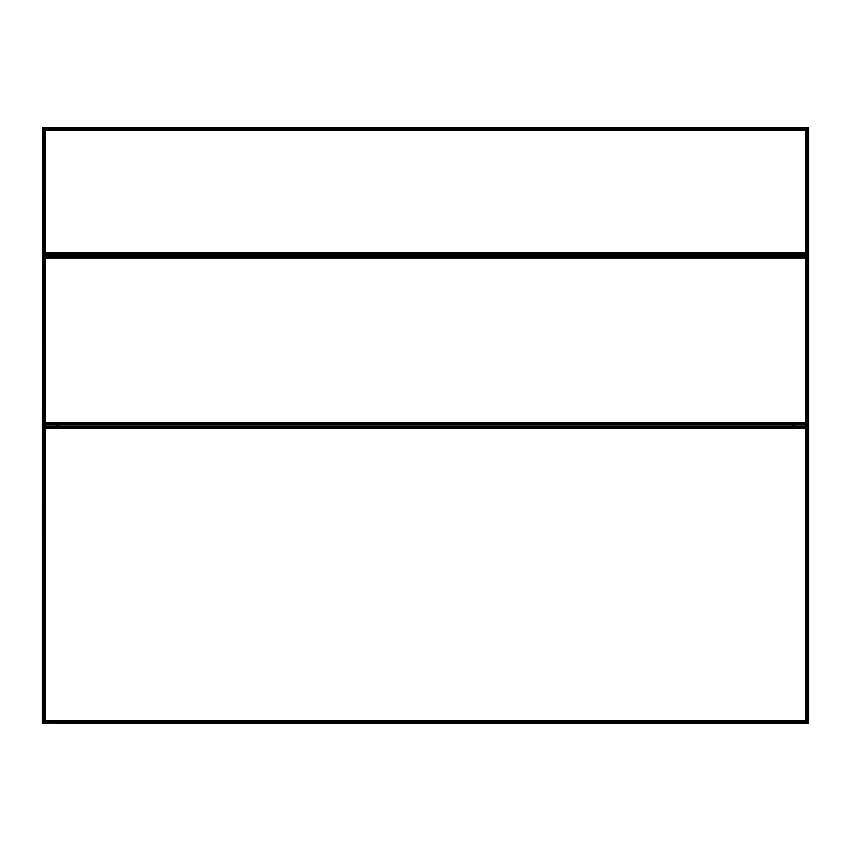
<?xml version="1.0" encoding="UTF-8"?>
<svg xmlns="http://www.w3.org/2000/svg" width="851" height="851" viewBox="0 0 851 851"><rect width="100%" height="100%" fill="white"/><g stroke="black" fill="none" stroke-linecap="round" stroke-linejoin="round"><path stroke-width="1.28" d="M57.134 426.851L57.081 424.17M57.208 256.651L57.017 253.694M793.866 424.149L793.919 426.83L793.983 424.17M807.525 254.375L807.599 128.501L43.401 128.501L43.475 254.375M803.174 128.086L793.972 127.65L793.143 128.331L793.983 127.65L807.833 127.682L807.599 723.35L793.972 723.35L793.143 722.669L793.983 723.35L57.868 723.042M807.844 127.682L808.439 128.331L807.61 127.65L807.599 723.35L808.301 722.988L807.61 723.35L808.439 722.669L807.599 723.35L807.599 127.65L798.408 128.086M52.592 128.086L43.39 127.65L42.561 128.331L43.401 127.65L57.028 127.65L57.857 128.331L793.132 128.384L793.132 127.661L57.868 127.661L57.868 128.501M42.635 128.118L42.561 722.669L43.401 723.35L43.401 127.65L42.561 128.331L43.39 127.65L43.401 723.35L42.858 723.159L793.132 722.839M793.217 128.118L793.972 127.65L793.143 128.331M57.783 722.893L57.134 723.339M807.525 128.575L807.599 254.449L806.046 252.896L44.954 252.896L43.401 254.449L807.599 254.449L807.599 128.501L806.046 130.054L44.954 130.054L43.401 128.501M807.525 256.225L807.599 424.649L806.046 423.096L44.954 423.096L43.401 424.649L807.599 424.649L807.599 256.151L43.401 256.151L43.475 424.575M807.525 426.425L807.599 722.499L806.046 720.946L44.954 720.946L43.401 722.499L807.599 722.499L807.599 426.351L43.401 426.351L43.475 722.425M43.401 256.151L44.954 257.704L806.046 257.704L807.599 256.151M43.401 426.351L44.954 427.904L806.046 427.904L807.599 426.351M43.688 128.788L807.312 128.788L807.312 254.162L805.897 254.279L806.971 253.821L806.971 129.129L44.029 129.129L44.029 253.821L806.971 253.821L805.897 254.162M43.688 256.438L807.312 256.438L807.312 424.362L805.897 424.479L806.971 424.021L806.971 256.779L44.029 256.779L44.029 424.021L806.971 424.021L805.897 424.362M43.688 426.638L807.312 426.638L807.312 722.212L805.897 722.329L806.971 721.871L806.971 426.979L44.029 426.979L44.029 721.871L806.971 721.871L805.897 722.212M805.897 254.279L807.152 254.002L43.848 254.002L43.848 128.948M805.897 424.479L807.152 424.202L43.848 424.202L43.848 256.598M805.897 722.329L807.152 722.052L43.848 722.052L43.848 426.798M805.897 254.002L806.971 253.821M805.897 424.202L806.971 424.021M805.897 722.052L806.971 721.871M47.826 128.086L793.132 127.958L57.868 127.735M50.018 128.054L57.474 127.778M800.6 128.054L808.056 127.778L808.056 723.222M57.868 128.161L793.132 128.161M45.103 130.203L805.897 130.203M45.103 252.747L805.897 252.747M45.103 257.853L805.897 257.853M45.103 422.947L805.897 422.947M45.103 428.053L805.897 428.053M45.103 720.797L805.897 720.797M793.132 723.127L57.868 723.201L793.132 723.35L793.132 722.499L57.868 722.616L57.868 723.339M793.526 127.778L800.982 128.054M50.4 128.054L42.944 127.778L42.944 723.222M57.028 127.65L57.857 128.331L57.145 127.661M793.855 723.339L793.143 722.669M43.39 723.35L42.635 722.893M808.407 128.224L808.407 722.776M808.227 127.927L808.227 723.073M807.95 127.724L807.95 723.276M806.046 130.054L806.046 252.896M806.046 257.704L806.046 423.096M806.046 427.904L806.046 720.946M805.897 128.501L805.897 254.449M805.897 256.151L805.897 424.649M805.897 426.351L805.897 722.499M793.738 256.651L793.738 253.992L793.526 256.704M793.44 254.077L793.355 256.789M793.44 424.17L793.44 426.83M793.281 254.183L793.175 256.949L793.132 254.226M793.281 424.17L793.281 426.83M793.132 424.17L793.132 426.83M57.868 254.226L57.825 256.949M57.868 424.17L57.868 426.83M57.56 254.077L57.719 256.832M57.56 424.17L57.56 426.83M57.474 254.045L57.474 256.704M57.474 424.17L57.474 426.83M57.262 253.992L57.368 256.672M57.262 424.17L57.262 426.83M45.103 128.501L45.103 254.449M45.103 256.151L45.103 424.649M45.103 426.351L45.103 722.499M44.954 130.054L44.954 252.896M44.954 257.704L44.954 423.096M44.954 427.904L44.954 720.946M42.773 127.927L42.773 723.073M43.401 127.65L43.156 723.318L43.401 127.65M793.93 253.96L793.951 256.63L793.983 253.97M45.103 257.449L44.699 423.351L806.301 423.351L806.301 257.449L45.103 257.449M806.301 721.201L44.699 721.201L44.699 427.649L806.301 427.649L806.301 721.201M807.429 128.671L43.571 128.671L43.571 254.279L807.429 254.279L807.429 128.671M806.759 129.341L44.241 129.341L44.241 253.609L806.759 253.609L806.759 129.341M806.535 129.565L44.465 129.565L44.465 253.385L806.535 253.385L806.535 129.565M806.301 129.799L44.699 129.799L44.699 253.151L806.301 253.151L806.301 129.799M807.429 256.321L43.571 256.321L43.571 424.479L807.429 424.479L807.429 256.321M806.759 256.991L44.241 256.991L44.241 423.809L806.759 423.809L806.759 256.991M806.535 257.215L44.465 257.215L44.465 423.585L806.535 423.585L806.535 257.215M807.429 426.521L43.571 426.521L43.571 722.329L807.429 722.329L807.429 426.521M806.759 427.191L44.241 427.191L44.241 721.659L806.759 721.659L806.759 427.191M806.535 427.415L44.465 427.415L44.465 721.435L806.535 721.435L806.535 427.415M793.738 426.83L793.738 424.17L793.632 426.83"/></g></svg>
